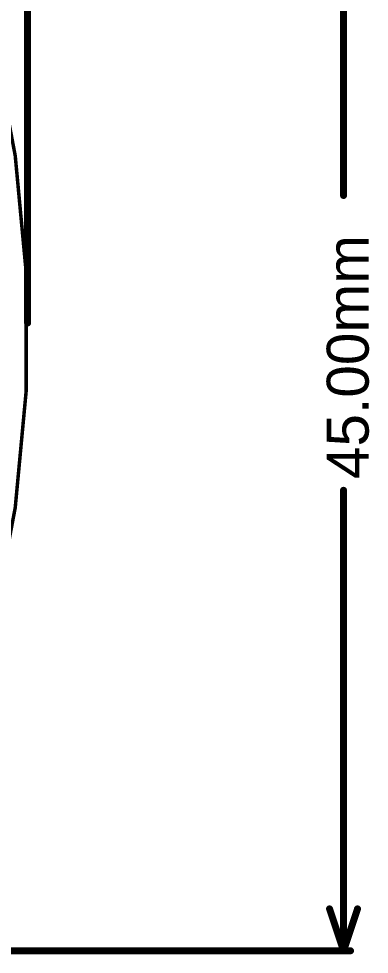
# Model space of a CAD drawing. Header units: inches. Extents: x -6 to 385, y -2 to 98.
# Drawn here: x 85.19 to 97.94, y -0.13 to 33.88 of the extents above; entities that cross this region are included whole.
import ezdxf

# ---------------------------------------------------------------- set-up
doc = ezdxf.new("R2010")
doc.units = ezdxf.units.IN
doc.layers.add('Board outline', color=216, linetype='Continuous')
doc.layers.add('Dimensions', color=6, linetype='Continuous')
doc.styles.add('Arial', font='', dxfattribs={"height": 0.2})
doc.styles.get('Arial').set_extended_font_data('Arial')

msp = doc.modelspace()

# ---------------------------------------------------------------- linework, layer by layer
at = {"layer": 'Board outline'}
msp.add_lwpolyline([(79.597, 45, 0.127, 0.127, -0.263107), (79.597, 0, 0.127, 0.127, 0)], format="xyseb", dxfattribs=at)
at = {"layer": 'Dimensions'}
for points in [[(85.516, 22.818, 0.254, 0.254, 0), (85.516, 65.024, 0.254, 0.254, 0)], [(97, 27.451, 0.254, 0.254, 0), (97, 45, 0.254, 0.254, 0)], [(97, 0, 0.254, 0.254, 0), (97, 16.736, 0.254, 0.254, 0)], [(96.492, 1.524, 0.254, 0.254, 0), (97, 0, 0.254, 0.254, 0)], [(97, 0, 0.254, 0.254, 0), (97.508, 1.524, 0.254, 0.254, 0)], [(79.914, 0, 0.254, 0.254, 0), (97.254, 0, 0.254, 0.254, 0)]]:
    msp.add_lwpolyline(points, format="xyseb", dxfattribs=at)
for points in [[(96.936, 27.451, 0.127, 0.127, 1), (97.063, 27.451, 0.127, 0.127, 1)], [(85.453, 22.818, 0.127, 0.127, 1), (85.58, 22.818, 0.127, 0.127, 1)], [(96.936, 16.736, 0.127, 0.127, 1), (97.063, 16.736, 0.127, 0.127, 1)], [(96.428, 1.524, 0.127, 0.127, 1), (96.555, 1.524, 0.127, 0.127, 1)], [(97.444, 1.524, 0.127, 0.127, 1), (97.571, 1.524, 0.127, 0.127, 1)], [(96.936, 0, 0.127, 0.127, 1), (97.063, 0, 0.127, 0.127, 1)], [(96.936, 0, 0.127, 0.127, 1), (97.063, 0, 0.127, 0.127, 1)], [(96.936, 0, 0.127, 0.127, 1), (97.063, 0, 0.127, 0.127, 1)], [(97.19, 0, 0.127, 0.127, 1), (97.317, 0, 0.127, 0.127, 1)]]:
    msp.add_lwpolyline(points, format="xyseb", close=True, dxfattribs=at)

# ---------------------------------------------------------------- texts
at = {"layer": 'Dimensions', "style": 'Arial'}
msp.add_text('45.00mm', height=1.524, rotation=90, dxfattribs=at).set_placement((97.914, 17.142))

doc.saveas('drawing.dxf')
